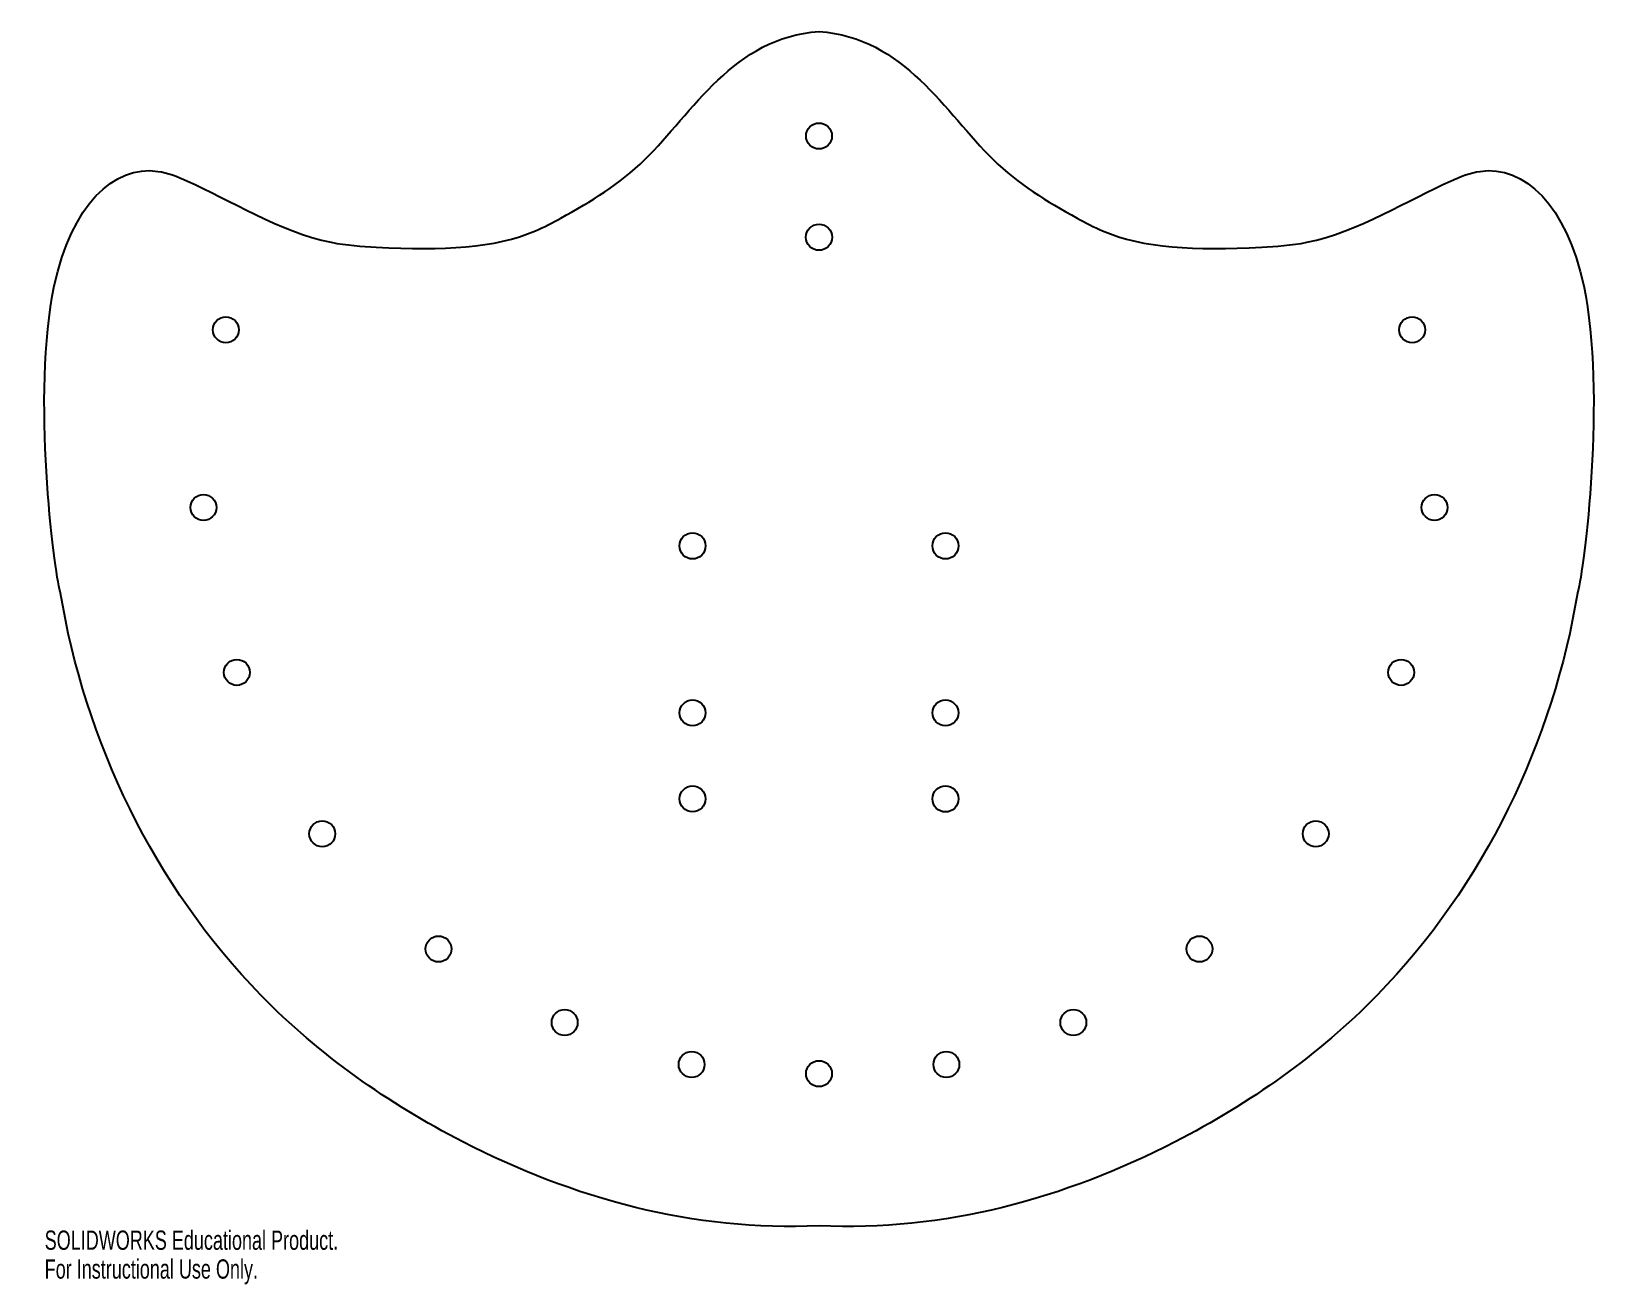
# Model space of a CAD drawing. Header units: inches. Extents: x -7.8 to 7.8, y -6.8 to 5.5.
import ezdxf

# ---------------------------------------------------------------- set-up
doc = ezdxf.new("R2010")
doc.units = ezdxf.units.IN
doc.header["$MEASUREMENT"] = 0
doc.styles.add('SLDTEXTSTYLE0', font='TXT', dxfattribs={"width": 0.7})

msp = doc.modelspace()

# ---------------------------------------------------------------- linework, layer by layer
at = {"color": 7, "linetype": 'Continuous', "lineweight": 25}
for centre, radius in [((0, 4.5), 0.128), ((0, 3.5), 0.129), ((-5.863, 2.585), 0.128), ((5.863, 2.585), 0.128), ((-6.085, 0.83), 0.128), ((6.085, 0.83), 0.128), ((-1.25, 0.45), 0.129), ((1.25, 0.45), 0.129), ((-5.754, -0.8), 0.128), ((5.754, -0.8), 0.128), ((-1.25, -1.2), 0.128), ((1.25, -1.2), 0.128), ((-1.25, -2.05), 0.128), ((1.25, -2.05), 0.129), ((-4.91, -2.395), 0.128), ((4.91, -2.395), 0.128), ((-3.761, -3.533), 0.128), ((3.761, -3.533), 0.128), ((-2.514, -4.26), 0.128), ((2.514, -4.26), 0.128), ((-1.259, -4.674), 0.128), ((0, -4.765), 0.128), ((1.259, -4.674), 0.128)]:
    msp.add_circle(centre, radius, dxfattribs=at)
for points, knots in [([(-7.5, 0), (-7.562, 0.195), (-7.951, 3.28), (-6.878, 4.303), (-5.97, 3.959), (-5.174, 3.454), (-3.813, 3.361), (-3.098, 3.396), (-2.316, 3.814), (-1.469, 4.328), (-0.841, 5.477), (0, 5.533)], [0, 0, 0, 0, 0.166997, 0.292321, 0.319633, 0.426735, 0.458914, 0.609242, 0.64191, 0.766802, 1, 1, 1, 1]), ([(0, 5.533), (0.841, 5.477), (1.469, 4.328), (2.316, 3.814), (3.098, 3.396), (3.813, 3.361), (5.174, 3.454), (5.97, 3.959), (6.878, 4.303), (7.951, 3.28), (7.562, 0.195), (7.5, 0)], [0, 0, 0, 0, 0.233198, 0.35809, 0.390758, 0.541086, 0.573265, 0.680367, 0.707679, 0.833003, 1, 1, 1, 1]), ([(0, -6.267), (-1.233, -6.331), (-3.244, -5.773), (-6.191, -3.699), (-7.26, -1.478), (-7.5, 0)], [0, 0, 0, 0, 0.34363, 0.575599, 1, 1, 1, 1]), ([(7.5, 0), (7.26, -1.478), (6.191, -3.699), (3.244, -5.773), (1.233, -6.331), (0, -6.267)], [0, 0, 0, 0, 0.424401, 0.65637, 1, 1, 1, 1])]:
    msp.add_open_spline(points, degree=3, knots=knots, dxfattribs=at)

# ---------------------------------------------------------------- texts
at = {"color": 7, "linetype": 'Continuous', "char_height": 0.1903, "attachment_point": 1, "style": 'SLDTEXTSTYLE0'}
for s, insert in [('SOLIDWORKS Educational Product.', (-7.654, -6.315)), ('For Instructional Use Only.', (-7.654, -6.6))]:
    msp.add_mtext(s, dxfattribs=dict(at, insert=insert))

doc.saveas('drawing.dxf')
